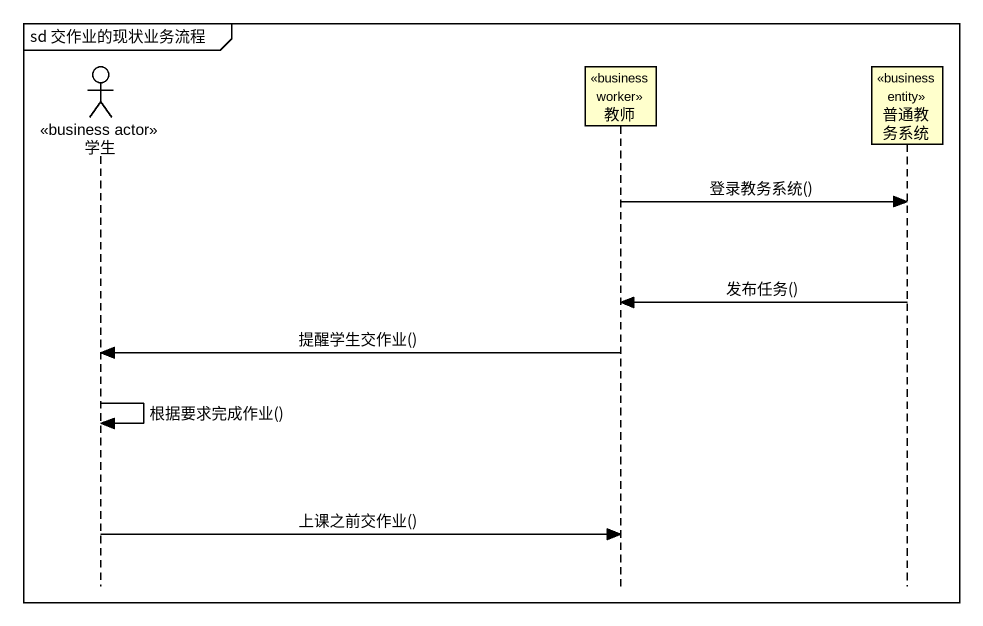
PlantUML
@startuml
mainframe sd 交作业的现状业务流程
hide footbox
actor 学生 <<business actor>>
participant 教师 <<business worker>>
participant 普通教务系统 <<business entity>>

教师 -> 普通教务系统 : 登录教务系统()
普通教务系统 -> 教师 : 发布任务()
教师 -> 学生 : 提醒学生交作业()
学生 -> 学生 : 根据要求完成作业()
学生 -> 教师 : 上课之前交作业()
@enduml
